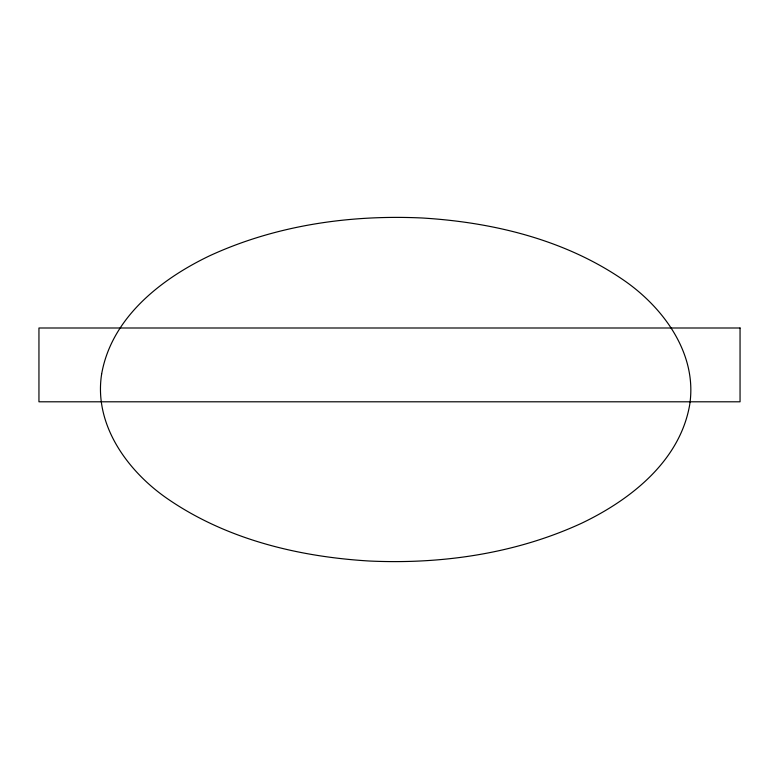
<?xml version="1.0" encoding="UTF-8"?>
<svg xmlns="http://www.w3.org/2000/svg" width="779" height="779" viewBox="0 0 779 779"><rect width="100%" height="100%" fill="white"/><g stroke="black" fill="none" stroke-linecap="round" stroke-linejoin="round"><path stroke-width="1.17" d="M101.64 374.027C93.694 424.36 127.055 470.487 166.472 498.034C225.618 539.195 298.016 556.722 369.129 561.007C441.547 564.395 515.552 553.713 581.718 523.186C630.454 499.855 679.785 461.246 689.658 404.973C697.604 354.64 664.244 308.513 624.826 280.966C565.681 239.805 493.282 222.278 422.179 217.993C349.761 214.605 275.747 225.287 209.59 255.814C160.844 279.145 111.514 317.754 101.64 374.027M740.05 327.998L38.95 327.998L38.95 401.798L740.05 401.798L740.05 327.998"/></g></svg>
